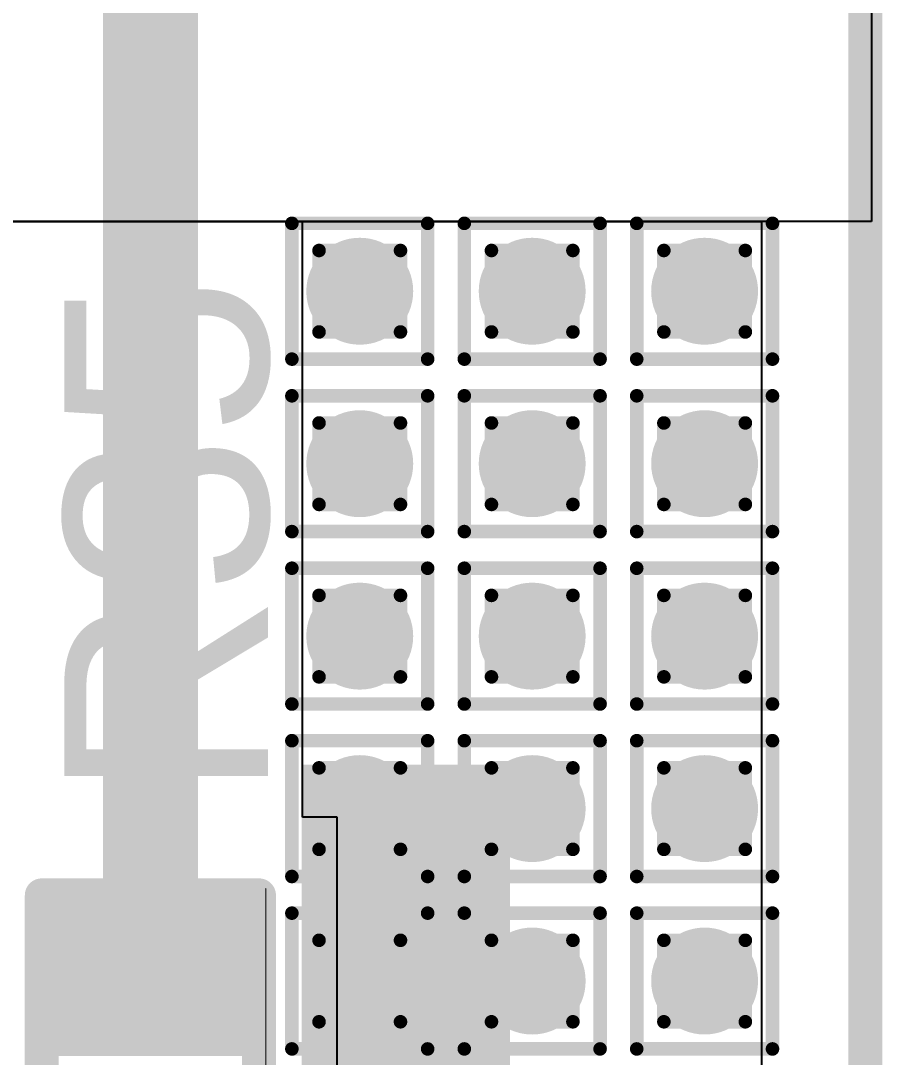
# Model space of a CAD drawing. Header units: inches. Extents: x -12 to 5357, y -8 to 5291.
# Drawn here: x 42.84 to 46.064, y 35.183 to 39.061 of the extents above; entities that cross this region are included whole.
import ezdxf

# ---------------------------------------------------------------- set-up
doc = ezdxf.new("R2010")
doc.units = ezdxf.units.IN
for name, color, linetype in [('Board Outline', 216, 'Continuous'), ('Bottom Layer', 5, 'Continuous'), ('Drill Drawing', 1, 'Continuous'), ('Ground', 16, 'Continuous'), ('Multi-Layer', 9, 'Continuous'), ('Power', 76, 'Continuous'), ('Top Layer', 1, 'Continuous'), ('Top Overlay', 2, 'Continuous'), ('Top Paste', 8, 'Continuous'), ('Top Solder', 216, 'Continuous'), ('Via Holes', 16, 'Continuous')]:
    doc.layers.add(name, color=color, linetype=linetype)
doc.styles.add('Arial', font='', dxfattribs={"height": 0.2})
doc.styles.get('Arial').set_extended_font_data('Arial')

# ---------------------------------------------------------------- blocks, each defined once
blk = doc.blocks.new('R___0402_34')
at = {"layer": 'Top Layer'}
for points in [[(-0.6985, -0.3175), (-0.6985, 0.3175), (-0.2413, 0.3175), (-0.2413, -0.3175)], [(0.2413, -0.3175), (0.2413, 0.3175), (0.6985, 0.3175), (0.6985, -0.3175)]]:
    blk.add_hatch(color=1, dxfattribs=at).paths.add_polyline_path(points)
at = {"layer": 'Top Paste'}
for points in [[(-0.6985, -0.3175), (-0.6985, 0.3175), (-0.2413, 0.3175), (-0.2413, -0.3175)], [(0.2413, -0.3175), (0.2413, 0.3175), (0.6985, 0.3175), (0.6985, -0.3175)]]:
    blk.add_hatch(color=8, dxfattribs=at).paths.add_polyline_path(points)
at = {"layer": 'Top Solder'}
for points in [[(-0.7535, -0.3725), (-0.7535, 0.3725), (-0.1863, 0.3725), (-0.1863, -0.3725)], [(0.1863, -0.3725), (0.1863, 0.3725), (0.7535, 0.3725), (0.7535, -0.3725)]]:
    blk.add_hatch(color=216, dxfattribs=at).paths.add_polyline_path(points)
at = {"layer": 'Top Overlay'}
for points in [[(-0.7874, 0.4064, 0.127, 0.127, 0), (0.7874, 0.4064, 0.127, 0.127, 0)], [(-0.7874, 0.4064, 0.127, 0.127, 0), (-0.7874, -0.4064, 0.127, 0.127, 0)], [(0.7874, 0.4064, 0.127, 0.127, 0), (0.7874, -0.4064, 0.127, 0.127, 0)], [(-0.7874, -0.4064, 0.127, 0.127, 0), (0.7874, -0.4064, 0.127, 0.127, 0)], [(-0.8128, -0.4318, 0.00323, 0.00323, 0), (0.8128, -0.4318, 0.00323, 0.00323, 0)]]:
    blk.add_lwpolyline(points, format="xyseb", dxfattribs=at)
for points in [[(-0.8191, 0.4064, 0.0635, 0.0635, 1), (-0.7556, 0.4064, 0.0635, 0.0635, 1)], [(-0.8191, 0.4064, 0.0635, 0.0635, 1), (-0.7556, 0.4064, 0.0635, 0.0635, 1)], [(0.7556, 0.4064, 0.0635, 0.0635, 1), (0.8191, 0.4064, 0.0635, 0.0635, 1)], [(0.7556, 0.4064, 0.0635, 0.0635, 1), (0.8191, 0.4064, 0.0635, 0.0635, 1)], [(-0.8191, -0.4064, 0.0635, 0.0635, 1), (-0.7556, -0.4064, 0.0635, 0.0635, 1)], [(-0.8191, -0.4064, 0.0635, 0.0635, 1), (-0.7556, -0.4064, 0.0635, 0.0635, 1)], [(0.7556, -0.4064, 0.0635, 0.0635, 1), (0.8191, -0.4064, 0.0635, 0.0635, 1)], [(0.7556, -0.4064, 0.0635, 0.0635, 1), (0.8191, -0.4064, 0.0635, 0.0635, 1)], [(-0.8136, -0.4318, 0.00161, 0.00161, 1), (-0.812, -0.4318, 0.00161, 0.00161, 1)], [(0.812, -0.4318, 0.00161, 0.00161, 1), (0.8136, -0.4318, 0.00161, 0.00161, 1)]]:
    blk.add_lwpolyline(points, format="xyseb", close=True, dxfattribs=at)

msp = doc.modelspace()

# ---------------------------------------------------------------- hatches: boundary and pattern name
at = {"layer": 'Bottom Layer'}
h = msp.add_hatch(color=5, dxfattribs=at)
edge = h.paths.add_edge_path()
edge.add_arc((44.1084, 38.0492), 0.2, 0, 360)
h = msp.add_hatch(color=5, dxfattribs=at)
edge = h.paths.add_edge_path()
edge.add_arc((44.7536, 38.0492), 0.2, 0, 360)
h = msp.add_hatch(color=5, dxfattribs=at)
edge = h.paths.add_edge_path()
edge.add_arc((45.3988, 38.0492), 0.2, 0, 360)
h = msp.add_hatch(color=5, dxfattribs=at)
edge = h.paths.add_edge_path()
edge.add_arc((44.1084, 37.404), 0.2, 0, 360)
h = msp.add_hatch(color=5, dxfattribs=at)
edge = h.paths.add_edge_path()
edge.add_arc((44.7536, 37.404), 0.2, 0, 360)
h = msp.add_hatch(color=5, dxfattribs=at)
edge = h.paths.add_edge_path()
edge.add_arc((45.3988, 37.404), 0.2, 0, 360)
h = msp.add_hatch(color=5, dxfattribs=at)
edge = h.paths.add_edge_path()
edge.add_arc((44.1084, 36.7589), 0.2, 0, 360)
h = msp.add_hatch(color=5, dxfattribs=at)
edge = h.paths.add_edge_path()
edge.add_arc((44.7536, 36.7589), 0.2, 0, 360)
h = msp.add_hatch(color=5, dxfattribs=at)
edge = h.paths.add_edge_path()
edge.add_arc((45.3988, 36.7589), 0.2, 0, 360)
h = msp.add_hatch(color=5, dxfattribs=at)
edge = h.paths.add_edge_path()
edge.add_arc((44.1084, 36.1137), 0.2, 0, 360)
h = msp.add_hatch(color=5, dxfattribs=at)
edge = h.paths.add_edge_path()
edge.add_arc((44.7536, 36.1137), 0.2, 0, 360)
h = msp.add_hatch(color=5, dxfattribs=at)
edge = h.paths.add_edge_path()
edge.add_arc((45.3988, 36.1137), 0.2, 0, 360)
h = msp.add_hatch(color=5, dxfattribs=at)
edge = h.paths.add_edge_path()
edge.add_arc((44.1084, 35.4686), 0.2, 0, 360)
h = msp.add_hatch(color=5, dxfattribs=at)
edge = h.paths.add_edge_path()
edge.add_arc((44.7536, 35.4686), 0.2, 0, 360)
h = msp.add_hatch(color=5, dxfattribs=at)
edge = h.paths.add_edge_path()
edge.add_arc((45.3988, 35.4686), 0.2, 0, 360)
at = {"layer": 'Ground'}
h = msp.add_hatch(color=16, dxfattribs=at)
edge = h.paths.add_edge_path()
edge.add_arc((44.1084, 38.0492), 0.2, 0, 360)
h = msp.add_hatch(color=16, dxfattribs=at)
edge = h.paths.add_edge_path()
edge.add_arc((44.7536, 38.0492), 0.2, 0, 360)
h = msp.add_hatch(color=16, dxfattribs=at)
edge = h.paths.add_edge_path()
edge.add_arc((45.3988, 38.0492), 0.2, 0, 360)
h = msp.add_hatch(color=16, dxfattribs=at)
edge = h.paths.add_edge_path()
edge.add_arc((44.1084, 37.404), 0.2, 0, 360)
h = msp.add_hatch(color=16, dxfattribs=at)
edge = h.paths.add_edge_path()
edge.add_arc((44.7536, 37.404), 0.2, 0, 360)
h = msp.add_hatch(color=16, dxfattribs=at)
edge = h.paths.add_edge_path()
edge.add_arc((45.3988, 37.404), 0.2, 0, 360)
h = msp.add_hatch(color=16, dxfattribs=at)
edge = h.paths.add_edge_path()
edge.add_arc((44.1084, 36.7589), 0.2, 0, 360)
h = msp.add_hatch(color=16, dxfattribs=at)
edge = h.paths.add_edge_path()
edge.add_arc((44.7536, 36.7589), 0.2, 0, 360)
h = msp.add_hatch(color=16, dxfattribs=at)
edge = h.paths.add_edge_path()
edge.add_arc((45.3988, 36.7589), 0.2, 0, 360)
h = msp.add_hatch(color=16, dxfattribs=at)
edge = h.paths.add_edge_path()
edge.add_arc((44.1084, 36.1137), 0.2, 0, 360)
h = msp.add_hatch(color=16, dxfattribs=at)
edge = h.paths.add_edge_path()
edge.add_arc((44.7536, 36.1137), 0.2, 0, 360)
h = msp.add_hatch(color=16, dxfattribs=at)
edge = h.paths.add_edge_path()
edge.add_arc((45.3988, 36.1137), 0.2, 0, 360)
h = msp.add_hatch(color=16, dxfattribs=at)
edge = h.paths.add_edge_path()
edge.add_arc((44.1084, 35.4686), 0.2, 0, 360)
h = msp.add_hatch(color=16, dxfattribs=at)
edge = h.paths.add_edge_path()
edge.add_arc((44.7536, 35.4686), 0.2, 0, 360)
h = msp.add_hatch(color=16, dxfattribs=at)
edge = h.paths.add_edge_path()
edge.add_arc((45.3988, 35.4686), 0.2, 0, 360)
at = {"layer": 'Power'}
h = msp.add_hatch(color=76, dxfattribs=at)
edge = h.paths.add_edge_path()
edge.add_arc((44.1084, 38.0492), 0.2, 0, 360)
h = msp.add_hatch(color=76, dxfattribs=at)
edge = h.paths.add_edge_path()
edge.add_arc((44.7536, 38.0492), 0.2, 0, 360)
h = msp.add_hatch(color=76, dxfattribs=at)
edge = h.paths.add_edge_path()
edge.add_arc((45.3988, 38.0492), 0.2, 0, 360)
h = msp.add_hatch(color=76, dxfattribs=at)
edge = h.paths.add_edge_path()
edge.add_arc((44.1084, 37.404), 0.2, 0, 360)
h = msp.add_hatch(color=76, dxfattribs=at)
edge = h.paths.add_edge_path()
edge.add_arc((44.7536, 37.404), 0.2, 0, 360)
h = msp.add_hatch(color=76, dxfattribs=at)
edge = h.paths.add_edge_path()
edge.add_arc((45.3988, 37.404), 0.2, 0, 360)
h = msp.add_hatch(color=76, dxfattribs=at)
edge = h.paths.add_edge_path()
edge.add_arc((44.1084, 36.7589), 0.2, 0, 360)
h = msp.add_hatch(color=76, dxfattribs=at)
edge = h.paths.add_edge_path()
edge.add_arc((44.7536, 36.7589), 0.2, 0, 360)
h = msp.add_hatch(color=76, dxfattribs=at)
edge = h.paths.add_edge_path()
edge.add_arc((45.3988, 36.7589), 0.2, 0, 360)
h = msp.add_hatch(color=76, dxfattribs=at)
edge = h.paths.add_edge_path()
edge.add_arc((44.1084, 36.1137), 0.2, 0, 360)
h = msp.add_hatch(color=76, dxfattribs=at)
edge = h.paths.add_edge_path()
edge.add_arc((44.7536, 36.1137), 0.2, 0, 360)
h = msp.add_hatch(color=76, dxfattribs=at)
edge = h.paths.add_edge_path()
edge.add_arc((45.3988, 36.1137), 0.2, 0, 360)
h = msp.add_hatch(color=76, dxfattribs=at)
edge = h.paths.add_edge_path()
edge.add_arc((44.1084, 35.4686), 0.2, 0, 360)
h = msp.add_hatch(color=76, dxfattribs=at)
edge = h.paths.add_edge_path()
edge.add_arc((44.7536, 35.4686), 0.2, 0, 360)
h = msp.add_hatch(color=76, dxfattribs=at)
edge = h.paths.add_edge_path()
edge.add_arc((45.3988, 35.4686), 0.2, 0, 360)
at = {"layer": 'Top Layer'}
h = msp.add_hatch(color=1, dxfattribs=at)
edge = h.paths.add_edge_path()
edge.add_arc((44.1084, 38.0492), 0.2, 0, 360)
h = msp.add_hatch(color=1, dxfattribs=at)
edge = h.paths.add_edge_path()
edge.add_arc((44.7536, 38.0492), 0.2, 0, 360)
h = msp.add_hatch(color=1, dxfattribs=at)
edge = h.paths.add_edge_path()
edge.add_arc((45.3988, 38.0492), 0.2, 0, 360)
h = msp.add_hatch(color=1, dxfattribs=at)
edge = h.paths.add_edge_path()
edge.add_arc((44.1084, 37.404), 0.2, 0, 360)
h = msp.add_hatch(color=1, dxfattribs=at)
edge = h.paths.add_edge_path()
edge.add_arc((44.7536, 37.404), 0.2, 0, 360)
h = msp.add_hatch(color=1, dxfattribs=at)
edge = h.paths.add_edge_path()
edge.add_arc((45.3988, 37.404), 0.2, 0, 360)
h = msp.add_hatch(color=1, dxfattribs=at)
edge = h.paths.add_edge_path()
edge.add_arc((44.1084, 36.7589), 0.2, 0, 360)
h = msp.add_hatch(color=1, dxfattribs=at)
edge = h.paths.add_edge_path()
edge.add_arc((44.7536, 36.7589), 0.2, 0, 360)
h = msp.add_hatch(color=1, dxfattribs=at)
edge = h.paths.add_edge_path()
edge.add_arc((45.3988, 36.7589), 0.2, 0, 360)
h = msp.add_hatch(color=1, dxfattribs=at)
edge = h.paths.add_edge_path()
edge.add_arc((44.1084, 36.1137), 0.2, 0, 360)
h = msp.add_hatch(color=1, dxfattribs=at)
edge = h.paths.add_edge_path()
edge.add_arc((44.7536, 36.1137), 0.2, 0, 360)
h = msp.add_hatch(color=1, dxfattribs=at)
edge = h.paths.add_edge_path()
edge.add_arc((45.3988, 36.1137), 0.2, 0, 360)
msp.add_hatch(color=1, dxfattribs=at).paths.add_polyline_path([(44.6702, 36.2785), (43.8916, 36.2785), (43.8916, 29.2862), (44.6702, 29.2862)])
h = msp.add_hatch(color=1, dxfattribs=at)
edge = h.paths.add_edge_path()
edge.add_arc((44.1084, 35.4686), 0.2, 0, 360)
h = msp.add_hatch(color=1, dxfattribs=at)
edge = h.paths.add_edge_path()
edge.add_arc((44.7536, 35.4686), 0.2, 0, 360)
h = msp.add_hatch(color=1, dxfattribs=at)
edge = h.paths.add_edge_path()
edge.add_arc((45.3988, 35.4686), 0.2, 0, 360)
at = {"layer": 'Via Holes'}
h = msp.add_hatch(color=7, dxfattribs=at)
edge = h.paths.add_edge_path()
edge.add_arc((44.1084, 38.0492), 0.1, 0, 360)
h = msp.add_hatch(color=7, dxfattribs=at)
edge = h.paths.add_edge_path()
edge.add_arc((44.7536, 38.0492), 0.1, 0, 360)
h = msp.add_hatch(color=7, dxfattribs=at)
edge = h.paths.add_edge_path()
edge.add_arc((45.3988, 38.0492), 0.1, 0, 360)
h = msp.add_hatch(color=7, dxfattribs=at)
edge = h.paths.add_edge_path()
edge.add_arc((44.1084, 37.404), 0.1, 0, 360)
h = msp.add_hatch(color=7, dxfattribs=at)
edge = h.paths.add_edge_path()
edge.add_arc((44.7536, 37.404), 0.1, 0, 360)
h = msp.add_hatch(color=7, dxfattribs=at)
edge = h.paths.add_edge_path()
edge.add_arc((45.3988, 37.404), 0.1, 0, 360)
h = msp.add_hatch(color=7, dxfattribs=at)
edge = h.paths.add_edge_path()
edge.add_arc((44.1084, 36.7589), 0.1, 0, 360)
h = msp.add_hatch(color=7, dxfattribs=at)
edge = h.paths.add_edge_path()
edge.add_arc((44.7536, 36.7589), 0.1, 0, 360)
h = msp.add_hatch(color=7, dxfattribs=at)
edge = h.paths.add_edge_path()
edge.add_arc((45.3988, 36.7589), 0.1, 0, 360)
h = msp.add_hatch(color=7, dxfattribs=at)
edge = h.paths.add_edge_path()
edge.add_arc((44.1084, 36.1137), 0.1, 0, 360)
h = msp.add_hatch(color=7, dxfattribs=at)
edge = h.paths.add_edge_path()
edge.add_arc((44.7536, 36.1137), 0.1, 0, 360)
h = msp.add_hatch(color=7, dxfattribs=at)
edge = h.paths.add_edge_path()
edge.add_arc((45.3988, 36.1137), 0.1, 0, 360)
h = msp.add_hatch(color=7, dxfattribs=at)
edge = h.paths.add_edge_path()
edge.add_arc((44.1084, 35.4686), 0.1, 0, 360)
h = msp.add_hatch(color=7, dxfattribs=at)
edge = h.paths.add_edge_path()
edge.add_arc((44.7536, 35.4686), 0.1, 0, 360)
h = msp.add_hatch(color=7, dxfattribs=at)
edge = h.paths.add_edge_path()
edge.add_arc((45.3988, 35.4686), 0.1, 0, 360)

# ---------------------------------------------------------------- linework, layer by layer
at = {"layer": 'Board Outline'}
msp.add_lwpolyline([(46.0001, -1.4599, 0.127, 0.127, 0), (46.0001, 55.438, 0.127, 0.127, 0)], format="xyseb", dxfattribs=at)
at = {"layer": 'Bottom Layer'}
for p, q in [((40.386, 38.3106), (45.6117, 38.3106)), ((45.6117, 38.3106), (45.6117, 23.3565))]:
    msp.add_line(p, q, dxfattribs=at)
at = {"layer": 'Drill Drawing'}
for points in [[(43.8544, 38.3032, 0.0508, 0.0508, 0), (44.3624, 38.3032, 0.0508, 0.0508, 0)], [(43.8544, 37.7952, 0.0508, 0.0508, 0), (43.8544, 38.3032, 0.0508, 0.0508, 0)], [(44.3624, 37.7952, 0.0508, 0.0508, 0), (44.3624, 38.3032, 0.0508, 0.0508, 0)], [(44.4996, 38.3032, 0.0508, 0.0508, 0), (45.0076, 38.3032, 0.0508, 0.0508, 0)], [(44.4996, 37.7952, 0.0508, 0.0508, 0), (44.4996, 38.3032, 0.0508, 0.0508, 0)], [(45.0076, 37.7952, 0.0508, 0.0508, 0), (45.0076, 38.3032, 0.0508, 0.0508, 0)], [(45.1448, 38.3032, 0.0508, 0.0508, 0), (45.6528, 38.3032, 0.0508, 0.0508, 0)], [(45.1448, 37.7952, 0.0508, 0.0508, 0), (45.1448, 38.3032, 0.0508, 0.0508, 0)], [(45.6528, 37.7952, 0.0508, 0.0508, 0), (45.6528, 38.3032, 0.0508, 0.0508, 0)], [(43.956, 38.2016, 0.0508, 0.0508, 0), (44.2608, 38.2016, 0.0508, 0.0508, 0)], [(43.956, 37.8968, 0.0508, 0.0508, 0), (43.956, 38.2016, 0.0508, 0.0508, 0)], [(44.2608, 37.8968, 0.0508, 0.0508, 0), (44.2608, 38.2016, 0.0508, 0.0508, 0)], [(44.6012, 38.2016, 0.0508, 0.0508, 0), (44.906, 38.2016, 0.0508, 0.0508, 0)], [(44.6012, 37.8968, 0.0508, 0.0508, 0), (44.6012, 38.2016, 0.0508, 0.0508, 0)], [(44.906, 37.8968, 0.0508, 0.0508, 0), (44.906, 38.2016, 0.0508, 0.0508, 0)], [(45.2464, 38.2016, 0.0508, 0.0508, 0), (45.5512, 38.2016, 0.0508, 0.0508, 0)], [(45.2464, 37.8968, 0.0508, 0.0508, 0), (45.2464, 38.2016, 0.0508, 0.0508, 0)], [(45.5512, 37.8968, 0.0508, 0.0508, 0), (45.5512, 38.2016, 0.0508, 0.0508, 0)], [(43.956, 37.8968, 0.0508, 0.0508, 0), (44.2608, 37.8968, 0.0508, 0.0508, 0)], [(44.6012, 37.8968, 0.0508, 0.0508, 0), (44.906, 37.8968, 0.0508, 0.0508, 0)], [(45.2464, 37.8968, 0.0508, 0.0508, 0), (45.5512, 37.8968, 0.0508, 0.0508, 0)], [(43.8544, 37.7952, 0.0508, 0.0508, 0), (44.3624, 37.7952, 0.0508, 0.0508, 0)], [(44.4996, 37.7952, 0.0508, 0.0508, 0), (45.0076, 37.7952, 0.0508, 0.0508, 0)], [(45.1448, 37.7952, 0.0508, 0.0508, 0), (45.6528, 37.7952, 0.0508, 0.0508, 0)], [(43.8544, 37.658, 0.0508, 0.0508, 0), (44.3624, 37.658, 0.0508, 0.0508, 0)], [(43.8544, 37.15, 0.0508, 0.0508, 0), (43.8544, 37.658, 0.0508, 0.0508, 0)], [(44.3624, 37.15, 0.0508, 0.0508, 0), (44.3624, 37.658, 0.0508, 0.0508, 0)], [(44.4996, 37.658, 0.0508, 0.0508, 0), (45.0076, 37.658, 0.0508, 0.0508, 0)], [(44.4996, 37.15, 0.0508, 0.0508, 0), (44.4996, 37.658, 0.0508, 0.0508, 0)], [(45.0076, 37.15, 0.0508, 0.0508, 0), (45.0076, 37.658, 0.0508, 0.0508, 0)], [(45.1448, 37.658, 0.0508, 0.0508, 0), (45.6528, 37.658, 0.0508, 0.0508, 0)], [(45.1448, 37.15, 0.0508, 0.0508, 0), (45.1448, 37.658, 0.0508, 0.0508, 0)], [(45.6528, 37.15, 0.0508, 0.0508, 0), (45.6528, 37.658, 0.0508, 0.0508, 0)], [(43.956, 37.5564, 0.0508, 0.0508, 0), (44.2608, 37.5564, 0.0508, 0.0508, 0)], [(43.956, 37.2516, 0.0508, 0.0508, 0), (43.956, 37.5564, 0.0508, 0.0508, 0)], [(44.2608, 37.2516, 0.0508, 0.0508, 0), (44.2608, 37.5564, 0.0508, 0.0508, 0)], [(44.6012, 37.5564, 0.0508, 0.0508, 0), (44.906, 37.5564, 0.0508, 0.0508, 0)], [(44.6012, 37.2516, 0.0508, 0.0508, 0), (44.6012, 37.5564, 0.0508, 0.0508, 0)], [(44.906, 37.2516, 0.0508, 0.0508, 0), (44.906, 37.5564, 0.0508, 0.0508, 0)], [(45.2464, 37.5564, 0.0508, 0.0508, 0), (45.5512, 37.5564, 0.0508, 0.0508, 0)], [(45.2464, 37.2516, 0.0508, 0.0508, 0), (45.2464, 37.5564, 0.0508, 0.0508, 0)], [(45.5512, 37.2516, 0.0508, 0.0508, 0), (45.5512, 37.5564, 0.0508, 0.0508, 0)], [(43.956, 37.2516, 0.0508, 0.0508, 0), (44.2608, 37.2516, 0.0508, 0.0508, 0)], [(44.6012, 37.2516, 0.0508, 0.0508, 0), (44.906, 37.2516, 0.0508, 0.0508, 0)], [(45.2464, 37.2516, 0.0508, 0.0508, 0), (45.5512, 37.2516, 0.0508, 0.0508, 0)], [(43.8544, 37.15, 0.0508, 0.0508, 0), (44.3624, 37.15, 0.0508, 0.0508, 0)], [(44.4996, 37.15, 0.0508, 0.0508, 0), (45.0076, 37.15, 0.0508, 0.0508, 0)], [(45.1448, 37.15, 0.0508, 0.0508, 0), (45.6528, 37.15, 0.0508, 0.0508, 0)], [(43.8544, 37.0129, 0.0508, 0.0508, 0), (44.3624, 37.0129, 0.0508, 0.0508, 0)], [(43.8544, 36.5049, 0.0508, 0.0508, 0), (43.8544, 37.0129, 0.0508, 0.0508, 0)], [(44.3624, 36.5049, 0.0508, 0.0508, 0), (44.3624, 37.0129, 0.0508, 0.0508, 0)], [(44.4996, 37.0129, 0.0508, 0.0508, 0), (45.0076, 37.0129, 0.0508, 0.0508, 0)], [(44.4996, 36.5049, 0.0508, 0.0508, 0), (44.4996, 37.0129, 0.0508, 0.0508, 0)], [(45.0076, 36.5049, 0.0508, 0.0508, 0), (45.0076, 37.0129, 0.0508, 0.0508, 0)], [(45.1448, 37.0129, 0.0508, 0.0508, 0), (45.6528, 37.0129, 0.0508, 0.0508, 0)], [(45.1448, 36.5049, 0.0508, 0.0508, 0), (45.1448, 37.0129, 0.0508, 0.0508, 0)], [(45.6528, 36.5049, 0.0508, 0.0508, 0), (45.6528, 37.0129, 0.0508, 0.0508, 0)], [(43.956, 36.9113, 0.0508, 0.0508, 0), (44.2608, 36.9113, 0.0508, 0.0508, 0)], [(43.956, 36.6065, 0.0508, 0.0508, 0), (43.956, 36.9113, 0.0508, 0.0508, 0)], [(44.2608, 36.6065, 0.0508, 0.0508, 0), (44.2608, 36.9113, 0.0508, 0.0508, 0)], [(44.6012, 36.9113, 0.0508, 0.0508, 0), (44.906, 36.9113, 0.0508, 0.0508, 0)], [(44.6012, 36.6065, 0.0508, 0.0508, 0), (44.6012, 36.9113, 0.0508, 0.0508, 0)], [(44.906, 36.6065, 0.0508, 0.0508, 0), (44.906, 36.9113, 0.0508, 0.0508, 0)], [(45.2464, 36.9113, 0.0508, 0.0508, 0), (45.5512, 36.9113, 0.0508, 0.0508, 0)], [(45.2464, 36.6065, 0.0508, 0.0508, 0), (45.2464, 36.9113, 0.0508, 0.0508, 0)], [(45.5512, 36.6065, 0.0508, 0.0508, 0), (45.5512, 36.9113, 0.0508, 0.0508, 0)], [(43.956, 36.6065, 0.0508, 0.0508, 0), (44.2608, 36.6065, 0.0508, 0.0508, 0)], [(44.6012, 36.6065, 0.0508, 0.0508, 0), (44.906, 36.6065, 0.0508, 0.0508, 0)], [(45.2464, 36.6065, 0.0508, 0.0508, 0), (45.5512, 36.6065, 0.0508, 0.0508, 0)], [(43.8544, 36.5049, 0.0508, 0.0508, 0), (44.3624, 36.5049, 0.0508, 0.0508, 0)], [(44.4996, 36.5049, 0.0508, 0.0508, 0), (45.0076, 36.5049, 0.0508, 0.0508, 0)], [(45.1448, 36.5049, 0.0508, 0.0508, 0), (45.6528, 36.5049, 0.0508, 0.0508, 0)], [(43.8544, 36.3677, 0.0508, 0.0508, 0), (44.3624, 36.3677, 0.0508, 0.0508, 0)], [(43.8544, 35.8597, 0.0508, 0.0508, 0), (43.8544, 36.3677, 0.0508, 0.0508, 0)], [(44.3624, 35.8597, 0.0508, 0.0508, 0), (44.3624, 36.3677, 0.0508, 0.0508, 0)], [(44.4996, 36.3677, 0.0508, 0.0508, 0), (45.0076, 36.3677, 0.0508, 0.0508, 0)], [(44.4996, 35.8597, 0.0508, 0.0508, 0), (44.4996, 36.3677, 0.0508, 0.0508, 0)], [(45.0076, 35.8597, 0.0508, 0.0508, 0), (45.0076, 36.3677, 0.0508, 0.0508, 0)], [(45.1448, 36.3677, 0.0508, 0.0508, 0), (45.6528, 36.3677, 0.0508, 0.0508, 0)], [(45.1448, 35.8597, 0.0508, 0.0508, 0), (45.1448, 36.3677, 0.0508, 0.0508, 0)], [(45.6528, 35.8597, 0.0508, 0.0508, 0), (45.6528, 36.3677, 0.0508, 0.0508, 0)], [(43.956, 36.2661, 0.0508, 0.0508, 0), (44.2608, 36.2661, 0.0508, 0.0508, 0)], [(43.956, 35.9613, 0.0508, 0.0508, 0), (43.956, 36.2661, 0.0508, 0.0508, 0)], [(44.2608, 35.9613, 0.0508, 0.0508, 0), (44.2608, 36.2661, 0.0508, 0.0508, 0)], [(44.6012, 36.2661, 0.0508, 0.0508, 0), (44.906, 36.2661, 0.0508, 0.0508, 0)], [(44.6012, 35.9613, 0.0508, 0.0508, 0), (44.6012, 36.2661, 0.0508, 0.0508, 0)], [(44.906, 35.9613, 0.0508, 0.0508, 0), (44.906, 36.2661, 0.0508, 0.0508, 0)], [(45.2464, 36.2661, 0.0508, 0.0508, 0), (45.5512, 36.2661, 0.0508, 0.0508, 0)], [(45.2464, 35.9613, 0.0508, 0.0508, 0), (45.2464, 36.2661, 0.0508, 0.0508, 0)], [(45.5512, 35.9613, 0.0508, 0.0508, 0), (45.5512, 36.2661, 0.0508, 0.0508, 0)], [(43.956, 35.9613, 0.0508, 0.0508, 0), (44.2608, 35.9613, 0.0508, 0.0508, 0)], [(44.6012, 35.9613, 0.0508, 0.0508, 0), (44.906, 35.9613, 0.0508, 0.0508, 0)], [(45.2464, 35.9613, 0.0508, 0.0508, 0), (45.5512, 35.9613, 0.0508, 0.0508, 0)], [(43.8544, 35.8597, 0.0508, 0.0508, 0), (44.3624, 35.8597, 0.0508, 0.0508, 0)], [(44.4996, 35.8597, 0.0508, 0.0508, 0), (45.0076, 35.8597, 0.0508, 0.0508, 0)], [(45.1448, 35.8597, 0.0508, 0.0508, 0), (45.6528, 35.8597, 0.0508, 0.0508, 0)], [(43.8544, 35.7226, 0.0508, 0.0508, 0), (44.3624, 35.7226, 0.0508, 0.0508, 0)], [(43.8544, 35.2146, 0.0508, 0.0508, 0), (43.8544, 35.7226, 0.0508, 0.0508, 0)], [(44.3624, 35.2146, 0.0508, 0.0508, 0), (44.3624, 35.7226, 0.0508, 0.0508, 0)], [(44.4996, 35.7226, 0.0508, 0.0508, 0), (45.0076, 35.7226, 0.0508, 0.0508, 0)], [(44.4996, 35.2146, 0.0508, 0.0508, 0), (44.4996, 35.7226, 0.0508, 0.0508, 0)], [(45.0076, 35.2146, 0.0508, 0.0508, 0), (45.0076, 35.7226, 0.0508, 0.0508, 0)], [(45.1448, 35.7226, 0.0508, 0.0508, 0), (45.6528, 35.7226, 0.0508, 0.0508, 0)], [(45.1448, 35.2146, 0.0508, 0.0508, 0), (45.1448, 35.7226, 0.0508, 0.0508, 0)], [(45.6528, 35.2146, 0.0508, 0.0508, 0), (45.6528, 35.7226, 0.0508, 0.0508, 0)], [(43.956, 35.621, 0.0508, 0.0508, 0), (44.2608, 35.621, 0.0508, 0.0508, 0)], [(43.956, 35.3162, 0.0508, 0.0508, 0), (43.956, 35.621, 0.0508, 0.0508, 0)], [(44.2608, 35.3162, 0.0508, 0.0508, 0), (44.2608, 35.621, 0.0508, 0.0508, 0)], [(44.6012, 35.621, 0.0508, 0.0508, 0), (44.906, 35.621, 0.0508, 0.0508, 0)], [(44.6012, 35.3162, 0.0508, 0.0508, 0), (44.6012, 35.621, 0.0508, 0.0508, 0)], [(44.906, 35.3162, 0.0508, 0.0508, 0), (44.906, 35.621, 0.0508, 0.0508, 0)], [(45.2464, 35.621, 0.0508, 0.0508, 0), (45.5512, 35.621, 0.0508, 0.0508, 0)], [(45.2464, 35.3162, 0.0508, 0.0508, 0), (45.2464, 35.621, 0.0508, 0.0508, 0)], [(45.5512, 35.3162, 0.0508, 0.0508, 0), (45.5512, 35.621, 0.0508, 0.0508, 0)], [(43.956, 35.3162, 0.0508, 0.0508, 0), (44.2608, 35.3162, 0.0508, 0.0508, 0)], [(44.6012, 35.3162, 0.0508, 0.0508, 0), (44.906, 35.3162, 0.0508, 0.0508, 0)], [(45.2464, 35.3162, 0.0508, 0.0508, 0), (45.5512, 35.3162, 0.0508, 0.0508, 0)], [(43.8544, 35.2146, 0.0508, 0.0508, 0), (44.3624, 35.2146, 0.0508, 0.0508, 0)], [(44.4996, 35.2146, 0.0508, 0.0508, 0), (45.0076, 35.2146, 0.0508, 0.0508, 0)], [(45.1448, 35.2146, 0.0508, 0.0508, 0), (45.6528, 35.2146, 0.0508, 0.0508, 0)]]:
    msp.add_lwpolyline(points, format="xyseb", dxfattribs=at)
for points in [[(43.8417, 38.3032, 0.0254, 0.0254, 1), (43.8671, 38.3032, 0.0254, 0.0254, 1)], [(43.8417, 38.3032, 0.0254, 0.0254, 1), (43.8671, 38.3032, 0.0254, 0.0254, 1)], [(44.3497, 38.3032, 0.0254, 0.0254, 1), (44.3751, 38.3032, 0.0254, 0.0254, 1)], [(44.3497, 38.3032, 0.0254, 0.0254, 1), (44.3751, 38.3032, 0.0254, 0.0254, 1)], [(44.4869, 38.3032, 0.0254, 0.0254, 1), (44.5123, 38.3032, 0.0254, 0.0254, 1)], [(44.4869, 38.3032, 0.0254, 0.0254, 1), (44.5123, 38.3032, 0.0254, 0.0254, 1)], [(44.9949, 38.3032, 0.0254, 0.0254, 1), (45.0203, 38.3032, 0.0254, 0.0254, 1)], [(44.9949, 38.3032, 0.0254, 0.0254, 1), (45.0203, 38.3032, 0.0254, 0.0254, 1)], [(45.1321, 38.3032, 0.0254, 0.0254, 1), (45.1575, 38.3032, 0.0254, 0.0254, 1)], [(45.1321, 38.3032, 0.0254, 0.0254, 1), (45.1575, 38.3032, 0.0254, 0.0254, 1)], [(45.6401, 38.3032, 0.0254, 0.0254, 1), (45.6655, 38.3032, 0.0254, 0.0254, 1)], [(45.6401, 38.3032, 0.0254, 0.0254, 1), (45.6655, 38.3032, 0.0254, 0.0254, 1)], [(43.9433, 38.2016, 0.0254, 0.0254, 1), (43.9687, 38.2016, 0.0254, 0.0254, 1)], [(43.9433, 38.2016, 0.0254, 0.0254, 1), (43.9687, 38.2016, 0.0254, 0.0254, 1)], [(44.2481, 38.2016, 0.0254, 0.0254, 1), (44.2735, 38.2016, 0.0254, 0.0254, 1)], [(44.2481, 38.2016, 0.0254, 0.0254, 1), (44.2735, 38.2016, 0.0254, 0.0254, 1)], [(44.5885, 38.2016, 0.0254, 0.0254, 1), (44.6139, 38.2016, 0.0254, 0.0254, 1)], [(44.5885, 38.2016, 0.0254, 0.0254, 1), (44.6139, 38.2016, 0.0254, 0.0254, 1)], [(44.8933, 38.2016, 0.0254, 0.0254, 1), (44.9187, 38.2016, 0.0254, 0.0254, 1)], [(44.8933, 38.2016, 0.0254, 0.0254, 1), (44.9187, 38.2016, 0.0254, 0.0254, 1)], [(45.2337, 38.2016, 0.0254, 0.0254, 1), (45.2591, 38.2016, 0.0254, 0.0254, 1)], [(45.2337, 38.2016, 0.0254, 0.0254, 1), (45.2591, 38.2016, 0.0254, 0.0254, 1)], [(45.5385, 38.2016, 0.0254, 0.0254, 1), (45.5639, 38.2016, 0.0254, 0.0254, 1)], [(45.5385, 38.2016, 0.0254, 0.0254, 1), (45.5639, 38.2016, 0.0254, 0.0254, 1)], [(43.9433, 37.8968, 0.0254, 0.0254, 1), (43.9687, 37.8968, 0.0254, 0.0254, 1)], [(43.9433, 37.8968, 0.0254, 0.0254, 1), (43.9687, 37.8968, 0.0254, 0.0254, 1)], [(44.2481, 37.8968, 0.0254, 0.0254, 1), (44.2735, 37.8968, 0.0254, 0.0254, 1)], [(44.2481, 37.8968, 0.0254, 0.0254, 1), (44.2735, 37.8968, 0.0254, 0.0254, 1)], [(44.5885, 37.8968, 0.0254, 0.0254, 1), (44.6139, 37.8968, 0.0254, 0.0254, 1)], [(44.5885, 37.8968, 0.0254, 0.0254, 1), (44.6139, 37.8968, 0.0254, 0.0254, 1)], [(44.8933, 37.8968, 0.0254, 0.0254, 1), (44.9187, 37.8968, 0.0254, 0.0254, 1)], [(44.8933, 37.8968, 0.0254, 0.0254, 1), (44.9187, 37.8968, 0.0254, 0.0254, 1)], [(45.2337, 37.8968, 0.0254, 0.0254, 1), (45.2591, 37.8968, 0.0254, 0.0254, 1)], [(45.2337, 37.8968, 0.0254, 0.0254, 1), (45.2591, 37.8968, 0.0254, 0.0254, 1)], [(45.5385, 37.8968, 0.0254, 0.0254, 1), (45.5639, 37.8968, 0.0254, 0.0254, 1)], [(45.5385, 37.8968, 0.0254, 0.0254, 1), (45.5639, 37.8968, 0.0254, 0.0254, 1)], [(43.8417, 37.7952, 0.0254, 0.0254, 1), (43.8671, 37.7952, 0.0254, 0.0254, 1)], [(43.8417, 37.7952, 0.0254, 0.0254, 1), (43.8671, 37.7952, 0.0254, 0.0254, 1)], [(44.3497, 37.7952, 0.0254, 0.0254, 1), (44.3751, 37.7952, 0.0254, 0.0254, 1)], [(44.3497, 37.7952, 0.0254, 0.0254, 1), (44.3751, 37.7952, 0.0254, 0.0254, 1)], [(44.4869, 37.7952, 0.0254, 0.0254, 1), (44.5123, 37.7952, 0.0254, 0.0254, 1)], [(44.4869, 37.7952, 0.0254, 0.0254, 1), (44.5123, 37.7952, 0.0254, 0.0254, 1)], [(44.9949, 37.7952, 0.0254, 0.0254, 1), (45.0203, 37.7952, 0.0254, 0.0254, 1)], [(44.9949, 37.7952, 0.0254, 0.0254, 1), (45.0203, 37.7952, 0.0254, 0.0254, 1)], [(45.1321, 37.7952, 0.0254, 0.0254, 1), (45.1575, 37.7952, 0.0254, 0.0254, 1)], [(45.1321, 37.7952, 0.0254, 0.0254, 1), (45.1575, 37.7952, 0.0254, 0.0254, 1)], [(45.6401, 37.7952, 0.0254, 0.0254, 1), (45.6655, 37.7952, 0.0254, 0.0254, 1)], [(45.6401, 37.7952, 0.0254, 0.0254, 1), (45.6655, 37.7952, 0.0254, 0.0254, 1)], [(43.8417, 37.658, 0.0254, 0.0254, 1), (43.8671, 37.658, 0.0254, 0.0254, 1)], [(43.8417, 37.658, 0.0254, 0.0254, 1), (43.8671, 37.658, 0.0254, 0.0254, 1)], [(44.3497, 37.658, 0.0254, 0.0254, 1), (44.3751, 37.658, 0.0254, 0.0254, 1)], [(44.3497, 37.658, 0.0254, 0.0254, 1), (44.3751, 37.658, 0.0254, 0.0254, 1)], [(44.4869, 37.658, 0.0254, 0.0254, 1), (44.5123, 37.658, 0.0254, 0.0254, 1)], [(44.4869, 37.658, 0.0254, 0.0254, 1), (44.5123, 37.658, 0.0254, 0.0254, 1)], [(44.9949, 37.658, 0.0254, 0.0254, 1), (45.0203, 37.658, 0.0254, 0.0254, 1)], [(44.9949, 37.658, 0.0254, 0.0254, 1), (45.0203, 37.658, 0.0254, 0.0254, 1)], [(45.1321, 37.658, 0.0254, 0.0254, 1), (45.1575, 37.658, 0.0254, 0.0254, 1)], [(45.1321, 37.658, 0.0254, 0.0254, 1), (45.1575, 37.658, 0.0254, 0.0254, 1)], [(45.6401, 37.658, 0.0254, 0.0254, 1), (45.6655, 37.658, 0.0254, 0.0254, 1)], [(45.6401, 37.658, 0.0254, 0.0254, 1), (45.6655, 37.658, 0.0254, 0.0254, 1)], [(43.9433, 37.5564, 0.0254, 0.0254, 1), (43.9687, 37.5564, 0.0254, 0.0254, 1)], [(43.9433, 37.5564, 0.0254, 0.0254, 1), (43.9687, 37.5564, 0.0254, 0.0254, 1)], [(44.2481, 37.5564, 0.0254, 0.0254, 1), (44.2735, 37.5564, 0.0254, 0.0254, 1)], [(44.2481, 37.5564, 0.0254, 0.0254, 1), (44.2735, 37.5564, 0.0254, 0.0254, 1)], [(44.5885, 37.5564, 0.0254, 0.0254, 1), (44.6139, 37.5564, 0.0254, 0.0254, 1)], [(44.5885, 37.5564, 0.0254, 0.0254, 1), (44.6139, 37.5564, 0.0254, 0.0254, 1)], [(44.8933, 37.5564, 0.0254, 0.0254, 1), (44.9187, 37.5564, 0.0254, 0.0254, 1)], [(44.8933, 37.5564, 0.0254, 0.0254, 1), (44.9187, 37.5564, 0.0254, 0.0254, 1)], [(45.2337, 37.5564, 0.0254, 0.0254, 1), (45.2591, 37.5564, 0.0254, 0.0254, 1)], [(45.2337, 37.5564, 0.0254, 0.0254, 1), (45.2591, 37.5564, 0.0254, 0.0254, 1)], [(45.5385, 37.5564, 0.0254, 0.0254, 1), (45.5639, 37.5564, 0.0254, 0.0254, 1)], [(45.5385, 37.5564, 0.0254, 0.0254, 1), (45.5639, 37.5564, 0.0254, 0.0254, 1)], [(43.9433, 37.2516, 0.0254, 0.0254, 1), (43.9687, 37.2516, 0.0254, 0.0254, 1)], [(43.9433, 37.2516, 0.0254, 0.0254, 1), (43.9687, 37.2516, 0.0254, 0.0254, 1)], [(44.2481, 37.2516, 0.0254, 0.0254, 1), (44.2735, 37.2516, 0.0254, 0.0254, 1)], [(44.2481, 37.2516, 0.0254, 0.0254, 1), (44.2735, 37.2516, 0.0254, 0.0254, 1)], [(44.5885, 37.2516, 0.0254, 0.0254, 1), (44.6139, 37.2516, 0.0254, 0.0254, 1)], [(44.5885, 37.2516, 0.0254, 0.0254, 1), (44.6139, 37.2516, 0.0254, 0.0254, 1)], [(44.8933, 37.2516, 0.0254, 0.0254, 1), (44.9187, 37.2516, 0.0254, 0.0254, 1)], [(44.8933, 37.2516, 0.0254, 0.0254, 1), (44.9187, 37.2516, 0.0254, 0.0254, 1)], [(45.2337, 37.2516, 0.0254, 0.0254, 1), (45.2591, 37.2516, 0.0254, 0.0254, 1)], [(45.2337, 37.2516, 0.0254, 0.0254, 1), (45.2591, 37.2516, 0.0254, 0.0254, 1)], [(45.5385, 37.2516, 0.0254, 0.0254, 1), (45.5639, 37.2516, 0.0254, 0.0254, 1)], [(45.5385, 37.2516, 0.0254, 0.0254, 1), (45.5639, 37.2516, 0.0254, 0.0254, 1)], [(43.8417, 37.15, 0.0254, 0.0254, 1), (43.8671, 37.15, 0.0254, 0.0254, 1)], [(43.8417, 37.15, 0.0254, 0.0254, 1), (43.8671, 37.15, 0.0254, 0.0254, 1)], [(44.3497, 37.15, 0.0254, 0.0254, 1), (44.3751, 37.15, 0.0254, 0.0254, 1)], [(44.3497, 37.15, 0.0254, 0.0254, 1), (44.3751, 37.15, 0.0254, 0.0254, 1)], [(44.4869, 37.15, 0.0254, 0.0254, 1), (44.5123, 37.15, 0.0254, 0.0254, 1)], [(44.4869, 37.15, 0.0254, 0.0254, 1), (44.5123, 37.15, 0.0254, 0.0254, 1)], [(44.9949, 37.15, 0.0254, 0.0254, 1), (45.0203, 37.15, 0.0254, 0.0254, 1)], [(44.9949, 37.15, 0.0254, 0.0254, 1), (45.0203, 37.15, 0.0254, 0.0254, 1)], [(45.1321, 37.15, 0.0254, 0.0254, 1), (45.1575, 37.15, 0.0254, 0.0254, 1)], [(45.1321, 37.15, 0.0254, 0.0254, 1), (45.1575, 37.15, 0.0254, 0.0254, 1)], [(45.6401, 37.15, 0.0254, 0.0254, 1), (45.6655, 37.15, 0.0254, 0.0254, 1)], [(45.6401, 37.15, 0.0254, 0.0254, 1), (45.6655, 37.15, 0.0254, 0.0254, 1)], [(43.8417, 37.0129, 0.0254, 0.0254, 1), (43.8671, 37.0129, 0.0254, 0.0254, 1)], [(43.8417, 37.0129, 0.0254, 0.0254, 1), (43.8671, 37.0129, 0.0254, 0.0254, 1)], [(44.3497, 37.0129, 0.0254, 0.0254, 1), (44.3751, 37.0129, 0.0254, 0.0254, 1)], [(44.3497, 37.0129, 0.0254, 0.0254, 1), (44.3751, 37.0129, 0.0254, 0.0254, 1)], [(44.4869, 37.0129, 0.0254, 0.0254, 1), (44.5123, 37.0129, 0.0254, 0.0254, 1)], [(44.4869, 37.0129, 0.0254, 0.0254, 1), (44.5123, 37.0129, 0.0254, 0.0254, 1)], [(44.9949, 37.0129, 0.0254, 0.0254, 1), (45.0203, 37.0129, 0.0254, 0.0254, 1)], [(44.9949, 37.0129, 0.0254, 0.0254, 1), (45.0203, 37.0129, 0.0254, 0.0254, 1)], [(45.1321, 37.0129, 0.0254, 0.0254, 1), (45.1575, 37.0129, 0.0254, 0.0254, 1)], [(45.1321, 37.0129, 0.0254, 0.0254, 1), (45.1575, 37.0129, 0.0254, 0.0254, 1)], [(45.6401, 37.0129, 0.0254, 0.0254, 1), (45.6655, 37.0129, 0.0254, 0.0254, 1)], [(45.6401, 37.0129, 0.0254, 0.0254, 1), (45.6655, 37.0129, 0.0254, 0.0254, 1)], [(43.9433, 36.9113, 0.0254, 0.0254, 1), (43.9687, 36.9113, 0.0254, 0.0254, 1)], [(43.9433, 36.9113, 0.0254, 0.0254, 1), (43.9687, 36.9113, 0.0254, 0.0254, 1)], [(44.2481, 36.9113, 0.0254, 0.0254, 1), (44.2735, 36.9113, 0.0254, 0.0254, 1)], [(44.2481, 36.9113, 0.0254, 0.0254, 1), (44.2735, 36.9113, 0.0254, 0.0254, 1)], [(44.5885, 36.9113, 0.0254, 0.0254, 1), (44.6139, 36.9113, 0.0254, 0.0254, 1)], [(44.5885, 36.9113, 0.0254, 0.0254, 1), (44.6139, 36.9113, 0.0254, 0.0254, 1)], [(44.8933, 36.9113, 0.0254, 0.0254, 1), (44.9187, 36.9113, 0.0254, 0.0254, 1)], [(44.8933, 36.9113, 0.0254, 0.0254, 1), (44.9187, 36.9113, 0.0254, 0.0254, 1)], [(45.2337, 36.9113, 0.0254, 0.0254, 1), (45.2591, 36.9113, 0.0254, 0.0254, 1)], [(45.2337, 36.9113, 0.0254, 0.0254, 1), (45.2591, 36.9113, 0.0254, 0.0254, 1)], [(45.5385, 36.9113, 0.0254, 0.0254, 1), (45.5639, 36.9113, 0.0254, 0.0254, 1)], [(45.5385, 36.9113, 0.0254, 0.0254, 1), (45.5639, 36.9113, 0.0254, 0.0254, 1)], [(43.9433, 36.6065, 0.0254, 0.0254, 1), (43.9687, 36.6065, 0.0254, 0.0254, 1)], [(43.9433, 36.6065, 0.0254, 0.0254, 1), (43.9687, 36.6065, 0.0254, 0.0254, 1)], [(44.2481, 36.6065, 0.0254, 0.0254, 1), (44.2735, 36.6065, 0.0254, 0.0254, 1)], [(44.2481, 36.6065, 0.0254, 0.0254, 1), (44.2735, 36.6065, 0.0254, 0.0254, 1)], [(44.5885, 36.6065, 0.0254, 0.0254, 1), (44.6139, 36.6065, 0.0254, 0.0254, 1)], [(44.5885, 36.6065, 0.0254, 0.0254, 1), (44.6139, 36.6065, 0.0254, 0.0254, 1)], [(44.8933, 36.6065, 0.0254, 0.0254, 1), (44.9187, 36.6065, 0.0254, 0.0254, 1)], [(44.8933, 36.6065, 0.0254, 0.0254, 1), (44.9187, 36.6065, 0.0254, 0.0254, 1)], [(45.2337, 36.6065, 0.0254, 0.0254, 1), (45.2591, 36.6065, 0.0254, 0.0254, 1)], [(45.2337, 36.6065, 0.0254, 0.0254, 1), (45.2591, 36.6065, 0.0254, 0.0254, 1)], [(45.5385, 36.6065, 0.0254, 0.0254, 1), (45.5639, 36.6065, 0.0254, 0.0254, 1)], [(45.5385, 36.6065, 0.0254, 0.0254, 1), (45.5639, 36.6065, 0.0254, 0.0254, 1)], [(43.8417, 36.5049, 0.0254, 0.0254, 1), (43.8671, 36.5049, 0.0254, 0.0254, 1)], [(43.8417, 36.5049, 0.0254, 0.0254, 1), (43.8671, 36.5049, 0.0254, 0.0254, 1)], [(44.3497, 36.5049, 0.0254, 0.0254, 1), (44.3751, 36.5049, 0.0254, 0.0254, 1)], [(44.3497, 36.5049, 0.0254, 0.0254, 1), (44.3751, 36.5049, 0.0254, 0.0254, 1)], [(44.4869, 36.5049, 0.0254, 0.0254, 1), (44.5123, 36.5049, 0.0254, 0.0254, 1)], [(44.4869, 36.5049, 0.0254, 0.0254, 1), (44.5123, 36.5049, 0.0254, 0.0254, 1)], [(44.9949, 36.5049, 0.0254, 0.0254, 1), (45.0203, 36.5049, 0.0254, 0.0254, 1)], [(44.9949, 36.5049, 0.0254, 0.0254, 1), (45.0203, 36.5049, 0.0254, 0.0254, 1)], [(45.1321, 36.5049, 0.0254, 0.0254, 1), (45.1575, 36.5049, 0.0254, 0.0254, 1)], [(45.1321, 36.5049, 0.0254, 0.0254, 1), (45.1575, 36.5049, 0.0254, 0.0254, 1)], [(45.6401, 36.5049, 0.0254, 0.0254, 1), (45.6655, 36.5049, 0.0254, 0.0254, 1)], [(45.6401, 36.5049, 0.0254, 0.0254, 1), (45.6655, 36.5049, 0.0254, 0.0254, 1)], [(43.8417, 36.3677, 0.0254, 0.0254, 1), (43.8671, 36.3677, 0.0254, 0.0254, 1)], [(43.8417, 36.3677, 0.0254, 0.0254, 1), (43.8671, 36.3677, 0.0254, 0.0254, 1)], [(44.3497, 36.3677, 0.0254, 0.0254, 1), (44.3751, 36.3677, 0.0254, 0.0254, 1)], [(44.3497, 36.3677, 0.0254, 0.0254, 1), (44.3751, 36.3677, 0.0254, 0.0254, 1)], [(44.4869, 36.3677, 0.0254, 0.0254, 1), (44.5123, 36.3677, 0.0254, 0.0254, 1)], [(44.4869, 36.3677, 0.0254, 0.0254, 1), (44.5123, 36.3677, 0.0254, 0.0254, 1)], [(44.9949, 36.3677, 0.0254, 0.0254, 1), (45.0203, 36.3677, 0.0254, 0.0254, 1)], [(44.9949, 36.3677, 0.0254, 0.0254, 1), (45.0203, 36.3677, 0.0254, 0.0254, 1)], [(45.1321, 36.3677, 0.0254, 0.0254, 1), (45.1575, 36.3677, 0.0254, 0.0254, 1)], [(45.1321, 36.3677, 0.0254, 0.0254, 1), (45.1575, 36.3677, 0.0254, 0.0254, 1)], [(45.6401, 36.3677, 0.0254, 0.0254, 1), (45.6655, 36.3677, 0.0254, 0.0254, 1)], [(45.6401, 36.3677, 0.0254, 0.0254, 1), (45.6655, 36.3677, 0.0254, 0.0254, 1)], [(43.9433, 36.2661, 0.0254, 0.0254, 1), (43.9687, 36.2661, 0.0254, 0.0254, 1)], [(43.9433, 36.2661, 0.0254, 0.0254, 1), (43.9687, 36.2661, 0.0254, 0.0254, 1)], [(44.2481, 36.2661, 0.0254, 0.0254, 1), (44.2735, 36.2661, 0.0254, 0.0254, 1)], [(44.2481, 36.2661, 0.0254, 0.0254, 1), (44.2735, 36.2661, 0.0254, 0.0254, 1)], [(44.5885, 36.2661, 0.0254, 0.0254, 1), (44.6139, 36.2661, 0.0254, 0.0254, 1)], [(44.5885, 36.2661, 0.0254, 0.0254, 1), (44.6139, 36.2661, 0.0254, 0.0254, 1)], [(44.8933, 36.2661, 0.0254, 0.0254, 1), (44.9187, 36.2661, 0.0254, 0.0254, 1)], [(44.8933, 36.2661, 0.0254, 0.0254, 1), (44.9187, 36.2661, 0.0254, 0.0254, 1)], [(45.2337, 36.2661, 0.0254, 0.0254, 1), (45.2591, 36.2661, 0.0254, 0.0254, 1)], [(45.2337, 36.2661, 0.0254, 0.0254, 1), (45.2591, 36.2661, 0.0254, 0.0254, 1)], [(45.5385, 36.2661, 0.0254, 0.0254, 1), (45.5639, 36.2661, 0.0254, 0.0254, 1)], [(45.5385, 36.2661, 0.0254, 0.0254, 1), (45.5639, 36.2661, 0.0254, 0.0254, 1)], [(43.9433, 35.9613, 0.0254, 0.0254, 1), (43.9687, 35.9613, 0.0254, 0.0254, 1)], [(43.9433, 35.9613, 0.0254, 0.0254, 1), (43.9687, 35.9613, 0.0254, 0.0254, 1)], [(44.2481, 35.9613, 0.0254, 0.0254, 1), (44.2735, 35.9613, 0.0254, 0.0254, 1)], [(44.2481, 35.9613, 0.0254, 0.0254, 1), (44.2735, 35.9613, 0.0254, 0.0254, 1)], [(44.5885, 35.9613, 0.0254, 0.0254, 1), (44.6139, 35.9613, 0.0254, 0.0254, 1)], [(44.5885, 35.9613, 0.0254, 0.0254, 1), (44.6139, 35.9613, 0.0254, 0.0254, 1)], [(44.8933, 35.9613, 0.0254, 0.0254, 1), (44.9187, 35.9613, 0.0254, 0.0254, 1)], [(44.8933, 35.9613, 0.0254, 0.0254, 1), (44.9187, 35.9613, 0.0254, 0.0254, 1)], [(45.2337, 35.9613, 0.0254, 0.0254, 1), (45.2591, 35.9613, 0.0254, 0.0254, 1)], [(45.2337, 35.9613, 0.0254, 0.0254, 1), (45.2591, 35.9613, 0.0254, 0.0254, 1)], [(45.5385, 35.9613, 0.0254, 0.0254, 1), (45.5639, 35.9613, 0.0254, 0.0254, 1)], [(45.5385, 35.9613, 0.0254, 0.0254, 1), (45.5639, 35.9613, 0.0254, 0.0254, 1)], [(43.8417, 35.8597, 0.0254, 0.0254, 1), (43.8671, 35.8597, 0.0254, 0.0254, 1)], [(43.8417, 35.8597, 0.0254, 0.0254, 1), (43.8671, 35.8597, 0.0254, 0.0254, 1)], [(44.3497, 35.8597, 0.0254, 0.0254, 1), (44.3751, 35.8597, 0.0254, 0.0254, 1)], [(44.3497, 35.8597, 0.0254, 0.0254, 1), (44.3751, 35.8597, 0.0254, 0.0254, 1)], [(44.4869, 35.8597, 0.0254, 0.0254, 1), (44.5123, 35.8597, 0.0254, 0.0254, 1)], [(44.4869, 35.8597, 0.0254, 0.0254, 1), (44.5123, 35.8597, 0.0254, 0.0254, 1)], [(44.9949, 35.8597, 0.0254, 0.0254, 1), (45.0203, 35.8597, 0.0254, 0.0254, 1)], [(44.9949, 35.8597, 0.0254, 0.0254, 1), (45.0203, 35.8597, 0.0254, 0.0254, 1)], [(45.1321, 35.8597, 0.0254, 0.0254, 1), (45.1575, 35.8597, 0.0254, 0.0254, 1)], [(45.1321, 35.8597, 0.0254, 0.0254, 1), (45.1575, 35.8597, 0.0254, 0.0254, 1)], [(45.6401, 35.8597, 0.0254, 0.0254, 1), (45.6655, 35.8597, 0.0254, 0.0254, 1)], [(45.6401, 35.8597, 0.0254, 0.0254, 1), (45.6655, 35.8597, 0.0254, 0.0254, 1)], [(43.8417, 35.7226, 0.0254, 0.0254, 1), (43.8671, 35.7226, 0.0254, 0.0254, 1)], [(43.8417, 35.7226, 0.0254, 0.0254, 1), (43.8671, 35.7226, 0.0254, 0.0254, 1)], [(44.3497, 35.7226, 0.0254, 0.0254, 1), (44.3751, 35.7226, 0.0254, 0.0254, 1)], [(44.3497, 35.7226, 0.0254, 0.0254, 1), (44.3751, 35.7226, 0.0254, 0.0254, 1)], [(44.4869, 35.7226, 0.0254, 0.0254, 1), (44.5123, 35.7226, 0.0254, 0.0254, 1)], [(44.4869, 35.7226, 0.0254, 0.0254, 1), (44.5123, 35.7226, 0.0254, 0.0254, 1)], [(44.9949, 35.7226, 0.0254, 0.0254, 1), (45.0203, 35.7226, 0.0254, 0.0254, 1)], [(44.9949, 35.7226, 0.0254, 0.0254, 1), (45.0203, 35.7226, 0.0254, 0.0254, 1)], [(45.1321, 35.7226, 0.0254, 0.0254, 1), (45.1575, 35.7226, 0.0254, 0.0254, 1)], [(45.1321, 35.7226, 0.0254, 0.0254, 1), (45.1575, 35.7226, 0.0254, 0.0254, 1)], [(45.6401, 35.7226, 0.0254, 0.0254, 1), (45.6655, 35.7226, 0.0254, 0.0254, 1)], [(45.6401, 35.7226, 0.0254, 0.0254, 1), (45.6655, 35.7226, 0.0254, 0.0254, 1)], [(43.9433, 35.621, 0.0254, 0.0254, 1), (43.9687, 35.621, 0.0254, 0.0254, 1)], [(43.9433, 35.621, 0.0254, 0.0254, 1), (43.9687, 35.621, 0.0254, 0.0254, 1)], [(44.2481, 35.621, 0.0254, 0.0254, 1), (44.2735, 35.621, 0.0254, 0.0254, 1)], [(44.2481, 35.621, 0.0254, 0.0254, 1), (44.2735, 35.621, 0.0254, 0.0254, 1)], [(44.5885, 35.621, 0.0254, 0.0254, 1), (44.6139, 35.621, 0.0254, 0.0254, 1)], [(44.5885, 35.621, 0.0254, 0.0254, 1), (44.6139, 35.621, 0.0254, 0.0254, 1)], [(44.8933, 35.621, 0.0254, 0.0254, 1), (44.9187, 35.621, 0.0254, 0.0254, 1)], [(44.8933, 35.621, 0.0254, 0.0254, 1), (44.9187, 35.621, 0.0254, 0.0254, 1)], [(45.2337, 35.621, 0.0254, 0.0254, 1), (45.2591, 35.621, 0.0254, 0.0254, 1)], [(45.2337, 35.621, 0.0254, 0.0254, 1), (45.2591, 35.621, 0.0254, 0.0254, 1)], [(45.5385, 35.621, 0.0254, 0.0254, 1), (45.5639, 35.621, 0.0254, 0.0254, 1)], [(45.5385, 35.621, 0.0254, 0.0254, 1), (45.5639, 35.621, 0.0254, 0.0254, 1)], [(43.9433, 35.3162, 0.0254, 0.0254, 1), (43.9687, 35.3162, 0.0254, 0.0254, 1)], [(43.9433, 35.3162, 0.0254, 0.0254, 1), (43.9687, 35.3162, 0.0254, 0.0254, 1)], [(44.2481, 35.3162, 0.0254, 0.0254, 1), (44.2735, 35.3162, 0.0254, 0.0254, 1)], [(44.2481, 35.3162, 0.0254, 0.0254, 1), (44.2735, 35.3162, 0.0254, 0.0254, 1)], [(44.5885, 35.3162, 0.0254, 0.0254, 1), (44.6139, 35.3162, 0.0254, 0.0254, 1)], [(44.5885, 35.3162, 0.0254, 0.0254, 1), (44.6139, 35.3162, 0.0254, 0.0254, 1)], [(44.8933, 35.3162, 0.0254, 0.0254, 1), (44.9187, 35.3162, 0.0254, 0.0254, 1)], [(44.8933, 35.3162, 0.0254, 0.0254, 1), (44.9187, 35.3162, 0.0254, 0.0254, 1)], [(45.2337, 35.3162, 0.0254, 0.0254, 1), (45.2591, 35.3162, 0.0254, 0.0254, 1)], [(45.2337, 35.3162, 0.0254, 0.0254, 1), (45.2591, 35.3162, 0.0254, 0.0254, 1)], [(45.5385, 35.3162, 0.0254, 0.0254, 1), (45.5639, 35.3162, 0.0254, 0.0254, 1)], [(45.5385, 35.3162, 0.0254, 0.0254, 1), (45.5639, 35.3162, 0.0254, 0.0254, 1)], [(43.8417, 35.2146, 0.0254, 0.0254, 1), (43.8671, 35.2146, 0.0254, 0.0254, 1)], [(43.8417, 35.2146, 0.0254, 0.0254, 1), (43.8671, 35.2146, 0.0254, 0.0254, 1)], [(44.3497, 35.2146, 0.0254, 0.0254, 1), (44.3751, 35.2146, 0.0254, 0.0254, 1)], [(44.3497, 35.2146, 0.0254, 0.0254, 1), (44.3751, 35.2146, 0.0254, 0.0254, 1)], [(44.4869, 35.2146, 0.0254, 0.0254, 1), (44.5123, 35.2146, 0.0254, 0.0254, 1)], [(44.4869, 35.2146, 0.0254, 0.0254, 1), (44.5123, 35.2146, 0.0254, 0.0254, 1)], [(44.9949, 35.2146, 0.0254, 0.0254, 1), (45.0203, 35.2146, 0.0254, 0.0254, 1)], [(44.9949, 35.2146, 0.0254, 0.0254, 1), (45.0203, 35.2146, 0.0254, 0.0254, 1)], [(45.1321, 35.2146, 0.0254, 0.0254, 1), (45.1575, 35.2146, 0.0254, 0.0254, 1)], [(45.1321, 35.2146, 0.0254, 0.0254, 1), (45.1575, 35.2146, 0.0254, 0.0254, 1)], [(45.6401, 35.2146, 0.0254, 0.0254, 1), (45.6655, 35.2146, 0.0254, 0.0254, 1)], [(45.6401, 35.2146, 0.0254, 0.0254, 1), (45.6655, 35.2146, 0.0254, 0.0254, 1)]]:
    msp.add_lwpolyline(points, format="xyseb", close=True, dxfattribs=at)
at = {"layer": 'Ground'}
for p, q in [((40.386, 38.3106), (45.6117, 38.3106)), ((45.6117, 38.3106), (45.6117, 23.3565))]:
    msp.add_line(p, q, dxfattribs=at)
at = {"layer": 'Multi-Layer'}
for p, q in [((46.0238, 43.8106), (46.0238, 38.3106)), ((46.0238, 38.3106), (40.386, 38.3106))]:
    msp.add_line(p, q, dxfattribs=at)
at = {"layer": 'Top Layer'}
for p, q in [((43.8945, 36.0813), (43.8945, 38.3106)), ((43.8945, 38.3106), (45.6117, 38.3106)), ((45.6117, 38.3106), (45.6117, 23.3565)), ((44.0235, 36.0813), (43.8945, 36.0813)), ((44.0235, 34.8621), (44.0235, 36.0813))]:
    msp.add_line(p, q, dxfattribs=at)
msp.add_lwpolyline([(43.325, 35.4717, 0.3551, 0.3551, 0), (43.325, 41.0597, 0.3551, 0.3551, 0)], format="xyseb", dxfattribs=at)
msp.add_lwpolyline([(43.2362, 35.4717, 0.1776, 0.1776, 1), (43.4138, 35.4717, 0.1776, 0.1776, 1)], format="xyseb", close=True, dxfattribs=at)

# ---------------------------------------------------------------- block references
at = {"rotation": 90}
msp.add_blockref('R___0402_34', (43.325, 35.0018), dxfattribs=at)

# ---------------------------------------------------------------- texts
at = {"layer": 'Top Overlay', "style": 'Arial'}
msp.add_text('R35', height=0.762, rotation=90, dxfattribs=at).set_placement((43.7647, 36.1487))

doc.saveas('drawing.dxf')
